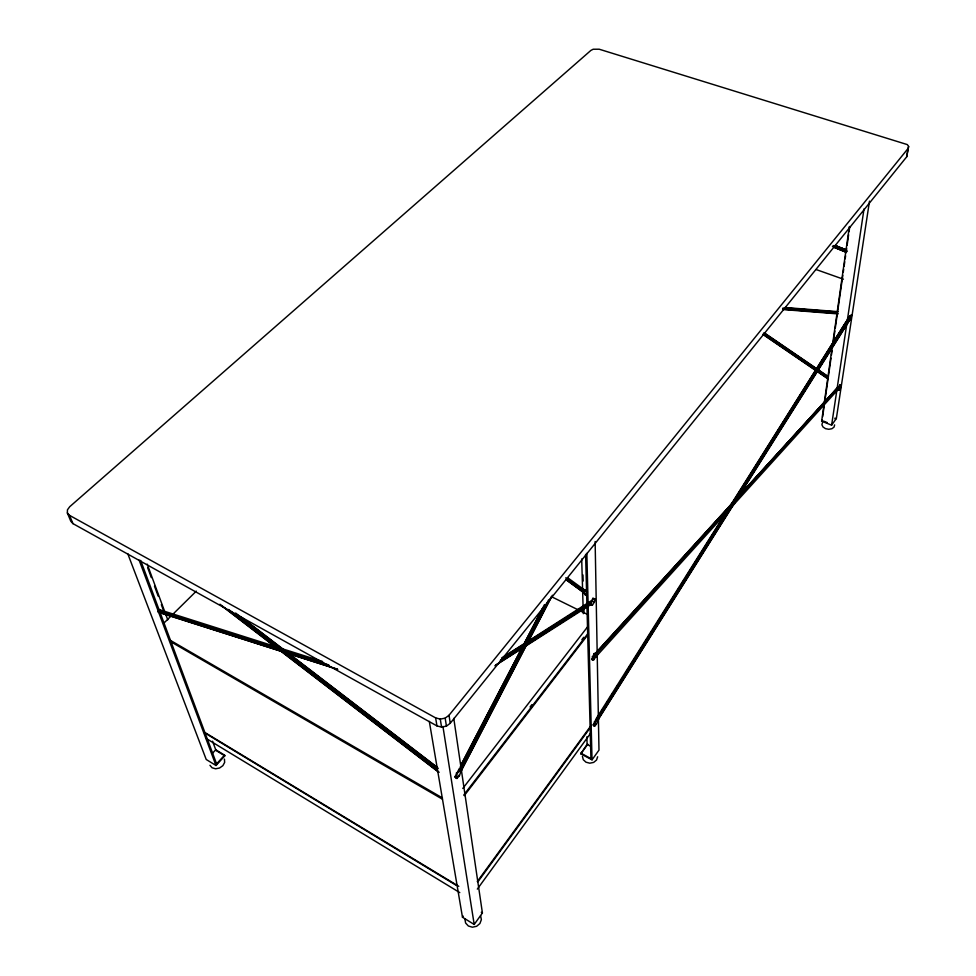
<?xml version="1.0" encoding="UTF-8"?>
<svg xmlns="http://www.w3.org/2000/svg" width="976" height="976" viewBox="0 0 976 976"><rect width="100%" height="100%" fill="white"/><g stroke="black" fill="none" stroke-linecap="round" stroke-linejoin="round"><path stroke-width="1.46" d="M67.368 512.998L67.454 509.826L69.723 506.715L590.87 50.423L593.164 49.239L599.203 49.215L907.326 144.594L908.632 146.51L906.68 156.831L450.241 723.265L446.422 726.144L441.555 727.108L436.943 725.9L72.944 523.624L70.809 521.269L67.368 512.998L69.516 515.352L435.638 717.897L440.274 719.105L445.178 718.141L449.021 715.249L908.107 148.437L908.632 146.51M869.494 201.166L836.347 418.545L831.613 425.158L821.633 421.181L849.376 226.493M822.207 419.79L821.633 421.181M822.634 416.789L824.134 406.248M824.574 403.247L831.015 358.094M831.442 355.081L832.089 350.567M833.37 341.539L834.883 331.01M835.31 327.997L842.825 275.33M843.252 272.316L843.679 269.315M844.106 266.302L844.752 261.788M845.179 258.774L845.619 255.761M846.046 252.76L846.692 248.246M847.119 245.232L848.62 234.704M849.047 231.69L849.693 227.176M851.694 314.845L849.364 318.737L849.01 321.226L598.605 719.007L596.385 724.192L594.567 726.303L593.823 725.912L593.176 724.9L596.726 717.787L849.791 315.834L851.694 314.845L850.669 319.298L848.522 321.555L598.264 719.044L597.641 721.191L596.104 719.507L597.641 721.191M831.613 425.158L864.016 208.925M835.029 418.057L834.919 418.802L836.347 418.545M906.68 156.831L908.107 148.437M590.553 602.936L592.871 598.337L595.079 598.837L594.457 601.972L592.456 604.998L588.601 604.632M592.456 604.998L590.163 604.888L590.992 605.291L591.773 601.375L593.701 598.739L595.079 598.837M595.848 652.724L597.422 654.567L593.762 659.776L591.651 659.41L594.164 653.53L595.555 653.139L733.049 502.262M592.444 659.813L594.957 653.932L597.031 653.322L840.665 385.13L841.239 385.593L839.262 390.18L838.03 389.753L838.811 386.618L840.007 384.873L840.665 385.13M594.799 656.787L595.592 657.19L596.348 653.542L595.555 653.139M834.626 424.889L834.029 427.122L831.894 428.732L828.77 429.294L825.513 428.647L823 426.976L821.902 424.731L822.512 422.523M158.99 612.477L280.893 651.224M460.038 771.662L460.904 772.162L461.916 769.564L459.598 768.088L454.901 776.884L456.914 778.482L459.403 775.798L461.636 769.552L551.306 596.763M839.482 386.874L838.591 390.046L839.482 386.874L838.811 386.618L735.099 500.017M840.007 384.873L839.872 387.862L840.531 388.119M849.425 319.738L849.01 321.226L846.924 320.457M597.654 756.778L596.519 760.06L593.64 762.415L589.772 763.195L585.978 762.195L583.282 759.694L582.404 756.351M527.296 641.683L590.944 600.972L591.773 601.375L589.846 605.242L494.856 665.791M456.914 778.482L455.78 777.384L457.146 773.578L460.892 768.832L524.063 647.149M594.567 726.303L593.92 725.29L595.104 722.155L730.048 508.496M839.043 388.46L595.592 657.19M848.669 318.481L849.364 318.737L848.461 320.518L731.671 505.922M514.01 664.632L516.804 659.215M520.293 652.444L522.38 648.393M525.173 642.977L531.444 630.801M532.835 628.093L536.324 621.334M537.715 618.625L541.9 610.5M460.294 766.733L522.038 647.832M544.498 604.583L523.441 645.124L542.241 608.902M525.466 644.453L548.622 599.837M552.379 595.25L461.916 769.564L460.208 771.455M460.721 765.379L521.867 648.015M591.383 603.339L495.698 665.034M601.179 712.016L603.607 708.149M610.073 697.84L613.306 692.692L610.952 696.522M614.917 690.117L618.162 684.969M619.772 682.383L622.2 678.527M624.628 674.66L641.598 647.613M643.221 645.038L646.454 639.89M648.064 637.304L651.297 632.155M652.92 629.581L656.153 624.433M657.763 621.858L679.589 587.076M681.211 584.502L684.444 579.354M686.055 576.767L724.863 514.95M728.901 508.508L846.119 321.751M599.581 714.578L603.644 708.137M615.832 688.788L618.272 684.92M620.712 681.041L623.152 677.173M625.592 673.306L628.837 668.145M630.459 665.571L633.717 660.41M635.339 657.824L638.597 652.663M640.219 650.089L643.465 644.929M645.087 642.354L646.722 639.768M649.967 634.607L651.59 632.033M654.847 626.873L656.47 624.286M659.727 619.138L662.167 615.258M664.595 611.391L667.035 607.523M669.475 603.656L671.915 599.789M674.355 595.909L676.795 592.042M679.235 588.174L681.663 584.307M684.103 580.439L686.543 576.56M688.983 572.692L691.423 568.825M693.863 564.958L695.485 562.371M698.743 557.223L700.365 554.636M702.805 550.769L705.245 546.902M707.673 543.034L714.993 531.42M717.433 527.552L719.873 523.685M722.313 519.805L724.741 515.938M732.061 504.336L734.501 500.468M736.941 496.589L738.564 494.015M741.821 488.854L745.066 483.693M746.689 481.119L749.946 475.959M751.569 473.372L754.814 468.212M756.449 465.637L759.694 460.477M761.317 457.903L762.951 455.316M766.197 450.156L767.819 447.581M771.077 442.421L772.699 439.834M775.957 434.674L778.397 430.806M780.824 426.939L783.264 423.072M785.704 419.204L788.144 415.337M790.584 411.457L793.024 407.59M795.464 403.722L797.892 399.855M800.332 395.988L802.772 392.108M805.212 388.241L807.652 384.373M810.092 380.506L811.715 377.919M814.972 372.771L816.595 370.185M819.84 365.024L821.475 362.45M824.72 357.289L827.965 352.129M829.6 349.542L831.223 346.968M844.228 326.326L845.85 323.751M429.306 721.374L462.478 917.245L474.202 924.455L482.412 912.987L453.779 718.373M590.895 746.408L587.101 744.383L580.805 753.814L592.029 759.853L598.983 750.129L595.128 541.521M462.478 917.245L463.283 916.135M580.805 753.814L587.796 744.151M477.313 889.124L591.31 732.268M477.264 881.572L591.114 725.485M477.837 881.877L590.175 727.803M530.078 706.966L531.932 704.562M581.867 639.683L583.721 637.279M463.832 794.915L588.138 633.265M464.259 795.647L588.113 634.485M462.795 788.449L588.003 626.287M565.946 579.585L581.928 591.273L583.672 589.394L585.917 590.285L583.55 592.652L585.515 595.36L586.027 594.701L584.722 592.908M584.063 592.005L583.55 592.652L581.928 591.273L584.465 591.798L582.892 590.382L565.726 577.829M849.364 318.737L849.486 320.738L848.791 320.482L850.669 319.298M591.773 601.375L590.248 603.205L500.346 660.313M597.251 720.544L598.605 719.007L596.726 717.787M606.706 642.208L609.768 638.829L606.718 642.257M612.843 635.437L614.88 633.18M626.128 620.773L629.203 617.393M633.29 612.879L636.352 609.488M645.563 599.337L649.65 594.823M652.712 591.444L657.824 585.795M666.01 576.767L670.097 572.265M672.147 570.008L679.296 562.103M685.433 555.332L689.532 550.818M691.569 548.561L700.768 538.41M704.867 533.896L709.979 528.26M712.016 526.003L722.252 514.718M724.29 512.461L733.488 502.311M741.675 493.283L836.761 388.363M216.599 763.879L224.553 755.143L215.733 749.763L212.744 753.021M127.71 553.587L206.217 759.487L215.989 765.501L224.809 755.827L224.553 755.143M597.422 651.285L734.904 500.359M741.052 493.6L837.493 387.728L838.482 388.106L838.03 389.753L839.262 390.18M627.19 619.784L629.239 617.527M647.661 597.3L649.711 595.055M668.133 574.827L670.183 572.57M674.282 568.081L677.344 564.701M694.753 545.596L697.816 542.229M708.051 530.993L710.101 528.736M715.225 523.124L719.312 518.622M728.523 508.508L730.573 506.263M749.007 486.036L751.044 483.779M755.143 479.289L762.305 471.42M775.615 456.805L782.776 448.936M796.087 434.332L800.186 429.83M816.558 411.848L820.657 407.358M456.048 777.994L457.707 776.201M582.696 590.297L583.672 589.394L567.581 577.682M163.919 623.091L196.31 591.127M584.99 591.139L585.917 590.285M848.522 321.555L849.486 320.738M596.641 655.213L597.422 654.567L596.348 653.542M536.324 637.084L538.874 635.449M543.961 632.167L546.511 630.52M557.955 623.139L561.773 620.687M565.592 618.223L570.679 614.941M573.229 613.306L585.954 605.096L529.212 640.89M501.579 657.983L524.722 643.318M504.714 656.348L524.051 644.148M595.97 655.36L597.422 654.567M596.848 719.91L598.605 719.007L597.141 718.458M459.342 770.967L458.635 770.259L459.501 770.759L461.636 769.552M158.344 610.037L159.869 609.89L158.685 609.451L276.184 646.771M591.651 659.41L593.762 659.776M784.96 307.513L837.981 311.649M790.084 308.343L797.648 308.941M802.199 309.294L809.775 309.892M814.313 310.246L821.89 310.844M826.44 311.198L834.004 311.783M782.947 308.013L837.493 312.283M782.593 308.843L788.645 309.331M796.221 309.917L799.259 310.161M808.348 310.88L812.886 311.234M820.462 311.832L825.001 312.198M832.577 312.796L837.115 313.15M783.033 309.099L837.579 313.418M783.606 309.587L838.152 313.906M584.465 591.798L582.025 591.31L566.019 579.622M582.892 590.382L587.467 592.054M280.271 648.137L322.605 661.508M159.125 610.903L328.839 664.961M157.856 611.867L337.72 669.316M283.796 652.151L337.464 669.292M816.143 269.547L843.41 279.209M849.791 315.834L850.486 316.09M840.58 385.337L841.239 385.593M835.175 245.549L846.448 250.002M823.39 421.059L827.245 422.596M835.151 245.464L846.448 249.978M833.321 245.562L847.375 251.186M832.418 246.367L846.57 252.052M833.577 247.148L846.277 252.284M833.711 247.087L846.302 252.272M592.871 598.337L593.701 598.739M593.628 601.57L594.457 601.972M589.004 602.595L590.248 603.205L590.992 605.291M552.209 597.056L587.674 614.526M594.164 653.53L594.957 653.932M592.249 656.494L593.042 656.897M594.36 721.752L595.104 722.155M595.641 723.802L596.385 724.192M593.176 724.9L593.92 725.29M580.781 753.118L590.919 758.572M456.268 773.09L457.146 773.578M458.537 775.31L459.403 775.798M454.901 776.884L455.78 777.384M170.471 640.415L442.494 797.965M170.763 641.732L442.457 799.198M205.045 732.586L458.781 886.318M204.252 732.598L456.475 885.464M206.29 738.527L459.781 892.601M224.809 755.827L215.989 750.446L212.573 741.199M481.278 912.292L482.412 912.987M764.293 332.865L828.343 376.638M764.086 333.023L826.831 375.906M763.805 333.487L827.868 377.273M769.661 338.086L773.431 340.661M782.203 346.663L784.716 348.371M790.987 352.665L794.745 355.24M801.028 359.522L804.785 362.096M809.799 365.524L814.814 368.952M822.341 374.101L824.854 375.809M763.11 334.256L828.404 378.895M762.903 334.402L828.148 379.017M241.145 617.003L283.467 649.443M289.518 654.079L437.065 767.173M235.631 613.05L282.662 649.101M287.493 652.798L438.236 768.344M228.555 609.488L437.285 769.539M219.978 604.217L438.858 772.089M221.759 605.864L438.81 772.333M459.501 770.759L460.904 772.162M209.962 765.306L212.097 767.795L215.611 768.795L219.563 768.014L222.87 765.672L224.651 762.402L224.431 759.096M69.516 515.352L72.944 523.624M140.642 560.383L216.855 764.562M139.092 560.065L215.989 765.501M147.205 564.14L167.762 619.833M147.644 567.642L151.329 577.597M154.489 586.149L158.173 596.116M161.333 604.656L163.968 611.769M480.619 915.708L481.363 919.648L479.911 923.528L476.617 926.297L472.384 927.2L468.358 926.004L465.613 923.015L464.893 919.075M435.638 717.897L436.943 725.9M440.274 719.105L441.555 727.108M442.921 726.4L474.202 924.455M445.178 718.141L446.422 726.144M449.021 715.249L450.241 723.265M848.73 319.481L848.791 320.482M582.965 574.962L583.148 581.062M583.929 608.499L584.051 613.074M581.696 558.992L583.294 613.697M586.881 736.782L587.125 745.078M585.6 554.38L590.944 759.267M586.844 553.319L592.029 759.853M608.451 700.414L606.035 704.282L608.512 700.39M846.168 250.21L834.895 245.671L846.155 250.198"/></g></svg>
